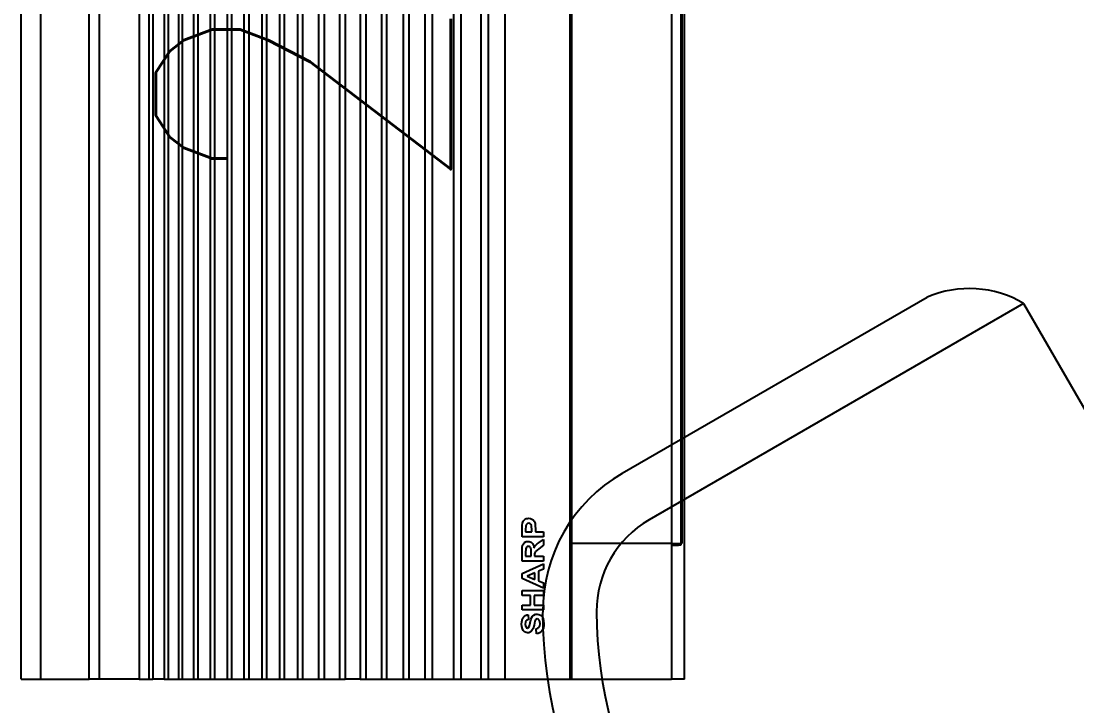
# Model space of a CAD drawing. Header units: inches. Extents: x -86493719 to 430035, y 21644 to 1519532.
# Drawn here: x 40284 to 41286, y 51834 to 52484 of the extents above; entities that cross this region are included whole.
import ezdxf

# ---------------------------------------------------------------- set-up
doc = ezdxf.new("R2010")
doc.units = ezdxf.units.IN
doc.header["$MEASUREMENT"] = 0
doc.layers.add('Cabinet', color=8, linetype='Continuous')
doc.layers.add('Edges', color=7, linetype='Continuous')
doc.styles.add('LAILA', font='romans.shx', dxfattribs={"width": 0.85})

# ---------------------------------------------------------------- blocks, each defined once
blk = doc.blocks.new('meja mesyuarat')
at = {"color": 8}
for p, q in [((-1617.4, -581.9), (-1906.6, -748.8)), ((-1526, -587.8), (-1881.1, -792.8)), ((-1526, -587.8), (-1272, -1027.7))]:
    blk.add_line(p, q, dxfattribs=at)
for centre, radius, start, end in [((-1577.5, -674.8), 101.2, 59.3981, 113.2217), ((-1831.1, -879.6), 151, 120, 180.3254), ((-1831.1, -879.4), 100, 120, 180.283), ((-1520.5, -877.9), 461.7, 180.3254, 239.6746), ((-1520.5, -877.9), 410.7, 180.283, 239.717)]:
    blk.add_arc(centre, radius, start, end, dxfattribs=at)
blk = doc.blocks.new('air con')
at = {"layer": 'Edges'}
for p, q in [((71.402, 41.898), (152.402, 41.898)), ((71.402, 41.898), (71.402, 41.095)), ((71.402, 41.095), (152.402, 41.095)), ((71.402, 41.095), (71.402, 39.122)), ((71.402, 39.122), (152.402, 39.122)), ((71.402, 38.724), (71.402, 39.122)), ((152.402, 38.724), (71.402, 38.724)), ((71.402, 37.092), (71.402, 38.724)), ((71.402, 37.092), (71.402, 36.701)), ((152.402, 37.092), (71.402, 37.092)), ((152.402, 36.701), (71.402, 36.701)), ((71.402, 36.701), (71.402, 36.542)), ((152.402, 36.542), (71.402, 36.542)), ((71.402, 36.078), (71.402, 36.542)), ((152.402, 36.078), (71.402, 36.078)), ((71.402, 36.078), (71.402, 35.914)), ((152.402, 35.914), (71.402, 35.914)), ((71.402, 35.914), (71.402, 35.493)), ((71.402, 35.493), (71.402, 35.34)), ((152.402, 35.493), (71.402, 35.493)), ((152.402, 35.34), (71.402, 35.34)), ((71.402, 35.34), (71.402, 34.877)), ((152.402, 34.877), (71.402, 34.877)), ((71.402, 34.877), (71.402, 34.709)), ((152.402, 34.709), (71.402, 34.709)), ((71.402, 34.709), (71.402, 34.207)), ((152.402, 34.207), (71.402, 34.207)), ((71.402, 34.207), (71.402, 34.022)), ((71.402, 34.022), (71.402, 33.51)), ((152.402, 34.022), (71.402, 34.022)), ((152.402, 33.51), (71.402, 33.51)), ((71.402, 33.51), (71.402, 33.335)), ((152.402, 33.335), (71.402, 33.335)), ((71.402, 33.335), (71.402, 32.826)), ((152.402, 32.826), (71.402, 32.826)), ((71.402, 32.826), (71.402, 32.625)), ((152.402, 32.625), (71.402, 32.625)), ((71.402, 32.625), (71.402, 32.098)), ((152.402, 32.098), (71.402, 32.098)), ((71.402, 32.098), (71.402, 31.911)), ((152.402, 31.911), (71.402, 31.911)), ((71.402, 31.911), (71.402, 31.378)), ((152.402, 31.378), (71.402, 31.378)), ((71.402, 31.378), (71.402, 31.189)), ((152.402, 31.189), (71.402, 31.189)), ((71.402, 31.189), (71.402, 30.654)), ((152.402, 30.654), (71.402, 30.654)), ((71.402, 30.654), (71.402, 30.439)), ((152.402, 30.439), (71.402, 30.439)), ((71.402, 30.439), (71.402, 29.791)), ((152.402, 29.791), (71.402, 29.791)), ((71.402, 29.791), (71.402, 29.562)), ((71.402, 29.562), (71.402, 28.935)), ((152.402, 29.562), (71.402, 29.562)), ((152.402, 28.935), (71.402, 28.935)), ((71.402, 28.935), (71.402, 28.714)), ((152.402, 28.714), (71.402, 28.714)), ((71.402, 28.092), (71.402, 28.714)), ((152.402, 28.092), (71.402, 28.092)), ((71.402, 28.092), (71.402, 27.871)), ((71.402, 27.871), (71.402, 27.226)), ((152.402, 27.871), (71.402, 27.871)), ((152.402, 27.226), (71.402, 27.226)), ((71.402, 27.226), (71.402, 27.024)), ((71.402, 27.024), (71.402, 26.349)), ((152.402, 27.024), (71.402, 27.024)), ((152.402, 26.349), (71.402, 26.349)), ((71.402, 26.349), (71.402, 26.117)), ((152.402, 26.117), (71.402, 26.117)), ((71.402, 26.117), (71.402, 25.469)), ((152.402, 25.469), (71.402, 25.469)), ((71.402, 25.469), (71.402, 25.162)), ((152.402, 25.162), (71.402, 25.162)), ((71.402, 25.162), (71.402, 24.304)), ((152.402, 24.304), (71.402, 24.304)), ((71.402, 24.304), (71.402, 24.002)), ((152.402, 24.002), (71.402, 24.002)), ((71.402, 24.002), (71.402, 23.184)), ((71.402, 23.184), (71.402, 22.883)), ((152.402, 23.184), (71.402, 23.184)), ((152.402, 22.883), (71.402, 22.883)), ((71.402, 22.883), (71.402, 22.213)), ((152.402, 22.213), (71.402, 22.213)), ((71.402, 22.213), (71.402, 19.568)), ((73.378, 21.457), (73.448, 21.494)), ((73.448, 21.494), (73.537, 21.517)), ((73.537, 21.517), (73.642, 21.525)), ((73.642, 21.525), (73.729, 21.52)), ((73.729, 21.52), (73.804, 21.507)), ((73.804, 21.507), (73.868, 21.484)), ((74.215, 20.639), (74.215, 21.51)), ((74.215, 21.51), (74.413, 21.51)), ((74.413, 21.51), (74.413, 21.167)), ((74.802, 21.167), (74.802, 21.51)), ((74.802, 21.51), (75.001, 21.51)), ((75.001, 21.51), (75.001, 20.639)), ((75.106, 20.639), (75.489, 21.51)), ((75.489, 21.51), (75.699, 21.51)), ((75.699, 21.51), (76.093, 20.639)), ((76.199, 20.639), (76.199, 21.51)), ((76.199, 21.51), (76.616, 21.51)), ((76.616, 21.51), (76.752, 21.504)), ((76.752, 21.504), (76.845, 21.486)), ((76.845, 21.486), (76.91, 21.454)), ((77.19, 20.639), (77.19, 21.51)), ((77.19, 21.51), (77.508, 21.51)), ((77.508, 21.51), (77.658, 21.506)), ((77.658, 21.506), (77.744, 21.497)), ((77.744, 21.497), (77.822, 21.465)), ((73.283, 21.282), (73.294, 21.346)), ((73.289, 21.232), (73.283, 21.282)), ((73.306, 21.186), (73.289, 21.232)), ((73.294, 21.346), (73.326, 21.406)), ((73.334, 21.144), (73.306, 21.186)), ((73.326, 21.406), (73.378, 21.457)), ((73.374, 21.106), (73.334, 21.144)), ((73.412, 21.082), (73.374, 21.106)), ((73.462, 21.059), (73.412, 21.082)), ((73.598, 21.02), (73.462, 21.059)), ((73.481, 21.324), (73.473, 21.293)), ((73.473, 21.293), (73.48, 21.265)), ((73.48, 21.265), (73.502, 21.241)), ((73.504, 21.347), (73.481, 21.324)), ((73.502, 21.241), (73.567, 21.212)), ((73.563, 21.371), (73.504, 21.347)), ((73.64, 21.379), (73.563, 21.371)), ((73.567, 21.212), (73.685, 21.182)), ((73.713, 21.372), (73.64, 21.379)), ((73.685, 21.182), (73.811, 21.152)), ((73.766, 21.35), (73.713, 21.372)), ((73.8, 21.311), (73.766, 21.35)), ((73.82, 21.253), (73.8, 21.311)), ((73.811, 21.152), (73.899, 21.12)), ((74.019, 21.261), (73.82, 21.253)), ((73.868, 21.484), (73.921, 21.453)), ((73.899, 21.12), (73.961, 21.081)), ((73.921, 21.453), (73.962, 21.414)), ((73.961, 21.081), (74.008, 21.031)), ((73.962, 21.414), (73.992, 21.369)), ((73.992, 21.369), (74.011, 21.318)), ((74.011, 21.318), (74.019, 21.261)), ((74.413, 21.167), (74.802, 21.167)), ((75.592, 21.306), (75.459, 20.983)), ((75.727, 20.983), (75.592, 21.306)), ((76.552, 21.362), (76.397, 21.362)), ((76.397, 21.362), (76.397, 21.141)), ((76.397, 21.141), (76.544, 21.141)), ((76.544, 21.141), (76.66, 21.144)), ((76.697, 21.359), (76.552, 21.362)), ((76.66, 21.144), (76.722, 21.152)), ((76.74, 21.347), (76.697, 21.359)), ((76.722, 21.152), (76.754, 21.167)), ((76.772, 21.325), (76.74, 21.347)), ((76.754, 21.167), (76.778, 21.189)), ((76.791, 21.294), (76.772, 21.325)), ((76.778, 21.189), (76.793, 21.218)), ((76.798, 21.254), (76.791, 21.294)), ((76.793, 21.218), (76.798, 21.254)), ((76.901, 21.075), (76.856, 21.052)), ((76.938, 21.104), (76.901, 21.075)), ((76.91, 21.454), (76.96, 21.403)), ((76.966, 21.138), (76.938, 21.104)), ((76.96, 21.403), (76.992, 21.338)), ((76.986, 21.176), (76.966, 21.138)), ((76.999, 21.219), (76.986, 21.176)), ((76.992, 21.338), (77.003, 21.266)), ((77.003, 21.266), (76.999, 21.219)), ((77.388, 21.362), (77.388, 21.115)), ((77.484, 21.362), (77.388, 21.362)), ((77.388, 21.115), (77.497, 21.115)), ((77.627, 21.356), (77.484, 21.362)), ((77.497, 21.115), (77.595, 21.119)), ((77.595, 21.119), (77.654, 21.129)), ((77.671, 21.343), (77.627, 21.356)), ((77.654, 21.129), (77.689, 21.146)), ((77.707, 21.318), (77.671, 21.343)), ((77.689, 21.146), (77.716, 21.172)), ((77.731, 21.283), (77.707, 21.318)), ((77.716, 21.172), (77.733, 21.203)), ((77.738, 21.239), (77.731, 21.283)), ((77.733, 21.203), (77.738, 21.239)), ((77.822, 21.465), (77.886, 21.411)), ((77.873, 21.058), (77.827, 21.021)), ((77.91, 21.107), (77.873, 21.058)), ((77.886, 21.411), (77.911, 21.376)), ((77.935, 21.168), (77.91, 21.107)), ((77.911, 21.376), (77.929, 21.336)), ((77.929, 21.336), (77.939, 21.291)), ((77.943, 21.242), (77.935, 21.168)), ((77.939, 21.291), (77.943, 21.242)), ((73.247, 20.922), (73.441, 20.939)), ((73.262, 20.853), (73.247, 20.922)), ((73.287, 20.793), (73.262, 20.853)), ((73.322, 20.742), (73.287, 20.793)), ((73.367, 20.7), (73.322, 20.742)), ((73.422, 20.666), (73.367, 20.7)), ((73.488, 20.642), (73.422, 20.666)), ((73.441, 20.939), (73.467, 20.864)), ((73.467, 20.864), (73.511, 20.812)), ((73.565, 20.628), (73.488, 20.642)), ((73.511, 20.812), (73.574, 20.782)), ((73.653, 20.623), (73.565, 20.628)), ((73.574, 20.782), (73.655, 20.772)), ((73.757, 20.982), (73.598, 21.02)), ((73.771, 20.631), (73.653, 20.623)), ((73.655, 20.772), (73.739, 20.781)), ((73.739, 20.781), (73.8, 20.808)), ((73.8, 20.965), (73.757, 20.982)), ((73.867, 20.655), (73.771, 20.631)), ((73.828, 20.944), (73.8, 20.965)), ((73.8, 20.808), (73.836, 20.847)), ((73.843, 20.92), (73.828, 20.944)), ((73.836, 20.847), (73.848, 20.892)), ((73.848, 20.892), (73.843, 20.92)), ((73.943, 20.695), (73.867, 20.655)), ((74, 20.752), (73.943, 20.695)), ((74.035, 20.82), (74, 20.752)), ((74.008, 21.031), (74.037, 20.968)), ((74.047, 20.892), (74.035, 20.82)), ((74.037, 20.968), (74.047, 20.892)), ((74.413, 20.639), (74.215, 20.639)), ((74.802, 21.02), (74.413, 21.02)), ((74.413, 21.02), (74.413, 20.639)), ((74.802, 20.639), (74.802, 21.02)), ((75.001, 20.639), (74.802, 20.639)), ((75.317, 20.639), (75.106, 20.639)), ((75.398, 20.837), (75.317, 20.639)), ((75.791, 20.837), (75.398, 20.837)), ((75.459, 20.983), (75.727, 20.983)), ((75.877, 20.639), (75.791, 20.837)), ((76.093, 20.639), (75.877, 20.639)), ((76.397, 20.639), (76.199, 20.639)), ((76.437, 21.002), (76.397, 21.002)), ((76.397, 21.002), (76.397, 20.639)), ((76.496, 21), (76.437, 21.002)), ((76.537, 20.993), (76.496, 21)), ((76.568, 20.979), (76.537, 20.993)), ((76.597, 20.956), (76.568, 20.979)), ((76.702, 20.828), (76.597, 20.956)), ((76.845, 20.639), (76.702, 20.828)), ((76.804, 21.034), (76.743, 21.023)), ((76.743, 21.023), (76.802, 20.988)), ((76.802, 20.988), (76.849, 20.95)), ((76.856, 21.052), (76.804, 21.034)), ((77.082, 20.639), (76.845, 20.639)), ((76.849, 20.95), (76.899, 20.895)), ((76.899, 20.895), (76.962, 20.809)), ((76.962, 20.809), (77.082, 20.639)), ((77.388, 20.639), (77.19, 20.639)), ((77.518, 20.967), (77.388, 20.967)), ((77.388, 20.967), (77.388, 20.639)), ((77.637, 20.97), (77.518, 20.967)), ((77.724, 20.98), (77.637, 20.97)), ((77.776, 20.995), (77.724, 20.98)), ((77.827, 21.021), (77.776, 20.995)), ((152.402, 19.568), (71.402, 19.568)), ((71.402, 19.568), (71.402, 19.493)), ((152.402, 19.493), (71.402, 19.493)), ((71.402, 19.493), (71.402, 15.42)), ((76.921, 15.42), (76.921, 19.493)), ((76.921, 18.47), (76.921, 18.812)), ((76.921, 18.133), (76.921, 18.47)), ((76.921, 17.803), (76.921, 18.133)), ((76.921, 17.48), (76.921, 17.803)), ((76.921, 17.163), (76.921, 17.48)), ((76.921, 16.853), (76.921, 17.163)), ((76.921, 16.551), (76.921, 16.853)), ((76.921, 16.256), (76.921, 16.551)), ((76.921, 15.969), (76.921, 16.256)), ((76.921, 15.69), (76.921, 15.969)), ((76.921, 15.42), (76.921, 15.69)), ((76.855, 15.42), (71.402, 15.42)), ((71.402, 14.898), (71.402, 15.42)), ((76.921, 15.42), (76.855, 15.42)), ((76.855, 15.42), (76.855, 15.142)), ((76.921, 15.142), (76.855, 15.142)), ((76.855, 15.051), (76.855, 15.142)), ((76.921, 15.051), (76.855, 15.051)), ((76.921, 15.42), (76.921, 15.142)), ((146.421, 15.42), (76.921, 15.42)), ((76.921, 15.142), (76.921, 15.051)), ((146.421, 15.051), (76.921, 15.051)), ((76.921, 15.051), (76.921, 15.012)), ((71.402, 14.898), (152.402, 14.898)), ((146.421, 15.012), (76.921, 15.012))]:
    blk.add_line(p, q, dxfattribs=at)
blk = doc.blocks.new('2.5 HP AIR CONDITION')
at = {"xscale": 23.30139659447115, "yscale": 23.30139659447115, "zscale": 23.30139659447115}
blk.add_blockref('air con', (-3250.7, -347.1), dxfattribs=at)
at = {"insert": (-1134.3, 501.4), "char_height": 279.65, "width": 2738.057, "attachment_point": 1, "style": 'LAILA'}
blk.add_mtext('2.5HP', dxfattribs=at)

msp = doc.modelspace()

# ---------------------------------------------------------------- block references
at = {"rotation": 89.99999999999999}
msp.add_blockref('2.5 HP AIR CONDITION', (40913.5, 53446.8), dxfattribs=at)
at = {"layer": 'Cabinet'}
msp.add_blockref('meja mesyuarat', (42761.1, 52803.6), dxfattribs=at)

doc.saveas('drawing.dxf')
